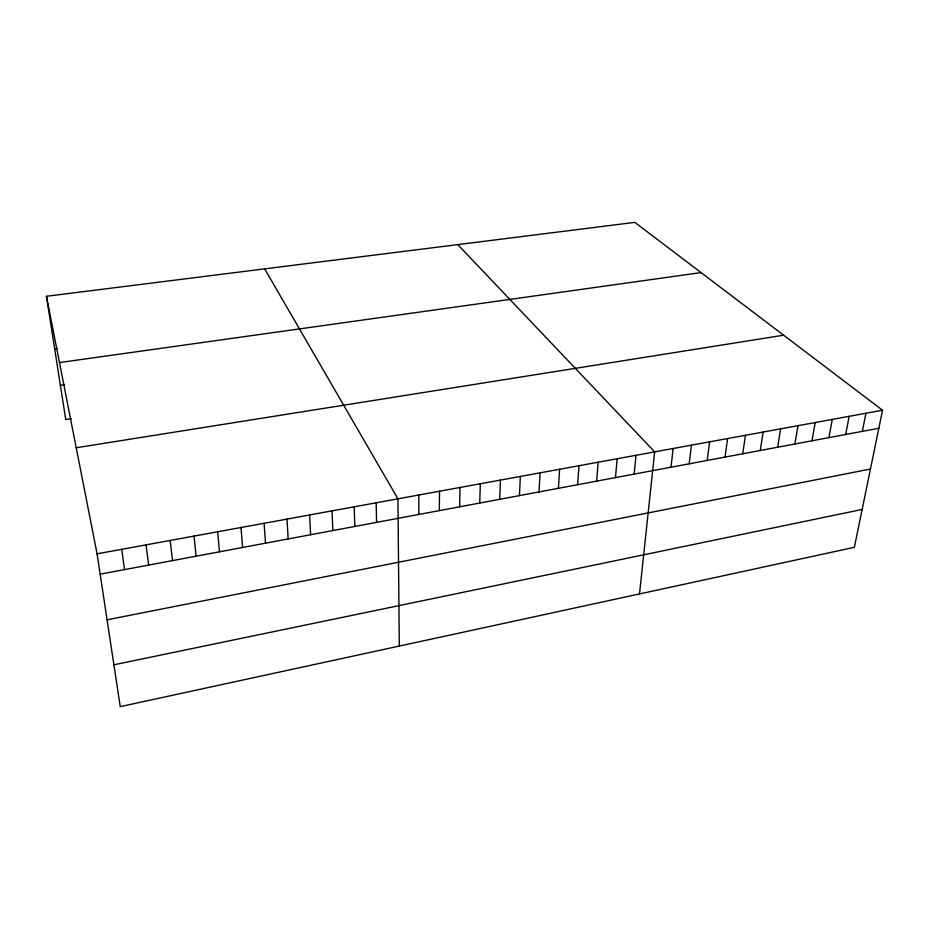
<?xml version="1.0" encoding="UTF-8"?>
<svg xmlns="http://www.w3.org/2000/svg" width="929" height="929" viewBox="0 0 929 929"><rect width="100%" height="100%" fill="white"/><g stroke="black" fill="none" stroke-linecap="round" stroke-linejoin="round"><path stroke-width="1.39" d="M418.828 514.457L418.828 494.994M439.336 510.613L439.522 491.22M459.646 506.816L460.018 487.47M479.77 503.042L480.328 483.754M499.709 499.303L500.429 480.084M519.45 495.61L520.345 476.438M539.017 491.94L540.074 472.826M558.399 488.306L559.618 469.261M577.594 484.717L578.988 465.719M596.627 481.152L598.171 462.212M615.474 477.622L617.17 458.74M634.147 474.115L636.005 455.291M639.5 593.945L654.666 451.877L457.776 244.606M671.005 467.217L673.153 448.498M689.179 463.803L691.466 445.154M707.19 460.436L709.628 441.832M725.05 457.091L727.616 438.546M742.736 453.77L745.453 435.283M760.282 450.484L763.127 432.055M777.666 447.232L780.639 428.85M794.899 444.004L797.999 425.679M811.981 440.799L815.209 422.532M828.912 437.629L832.268 419.409M845.692 434.482L849.176 416.32M862.344 431.37L865.933 413.254M882.55 410.223L854.366 547.309L120.247 706.632L97.069 553.823L46.45 296.281L634.821 222.368L882.55 410.223L97.069 553.823M113.895 664.816L862.147 509.452M107.079 619.817L870.461 469.006M100.158 574.168L878.834 428.269M76.224 447.766L783.635 335.206M71.254 418.677L65.738 419.513L46.45 296.281M60.373 385.256L64.577 384.641M59.479 362.565L701.058 272.592M54.672 348.851L57.528 348.456M264.66 268.864L397.937 498.815L399.296 646.073M121.699 549.318L124.532 569.593M146.062 544.87L148.652 565.076M170.17 540.457L172.515 560.605M194.022 536.103L196.135 556.181M217.63 531.783L219.499 551.803M240.983 527.509L242.632 547.471M264.103 523.282L265.531 543.186M286.98 519.102L288.187 538.936M309.624 514.968L310.623 534.732M332.036 510.869L332.826 530.575M354.228 506.804L354.808 526.453M376.187 502.798L376.57 522.377"/></g></svg>
